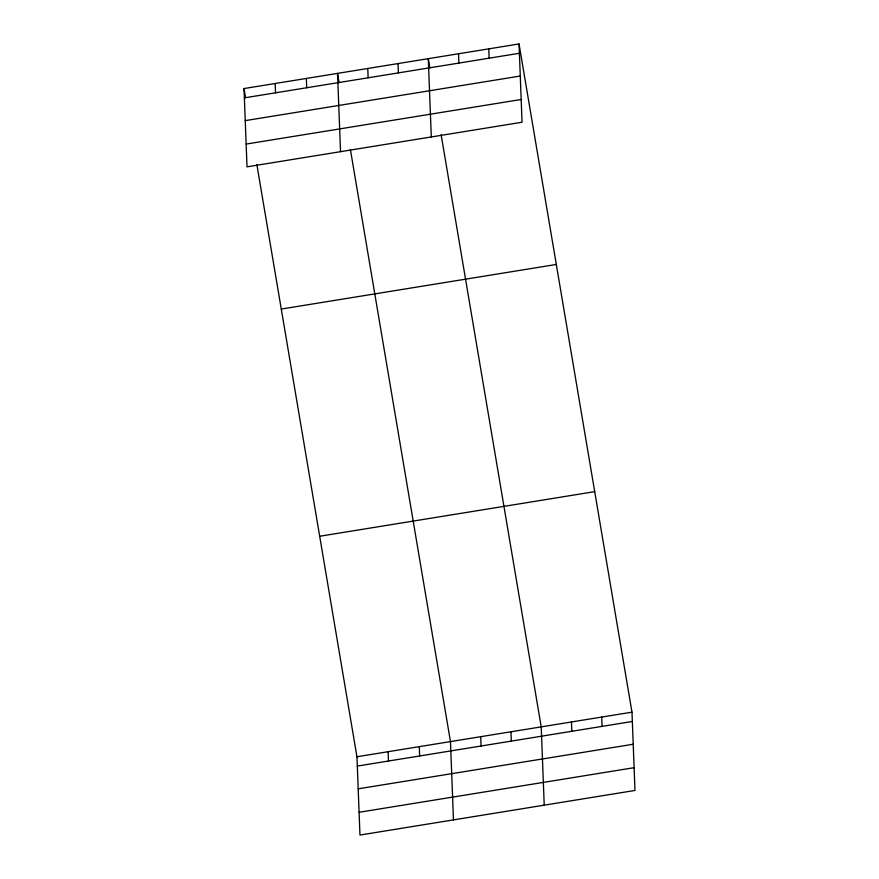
<?xml version="1.0" encoding="UTF-8"?>
<svg xmlns="http://www.w3.org/2000/svg" width="879" height="879" viewBox="0 0 879 879"><rect width="100%" height="100%" fill="white"/><g stroke="black" fill="none" stroke-linecap="round" stroke-linejoin="round"><path stroke-width="1.32" d="M519.039 43.95L522.049 122.236L247.021 166.845L244.01 88.548L519.039 43.95L631.979 712.155L634.99 790.452L359.961 835.05L356.951 756.764L256.877 164.681M244.373 97.866L519.401 53.267M245.252 120.632L520.269 76.033M246.153 144.079L521.17 99.481M281.28 309.056L556.308 264.458M319.681 536.256L594.709 491.647M356.951 756.764L631.979 712.155M357.313 766.081L632.331 721.472M358.182 788.837L633.21 744.238M359.082 812.284L634.111 767.686M429.831 67.859L428.282 58.673L431.292 136.959M441.148 134.795L541.222 726.878L544.222 805.164M339.074 82.571L337.525 73.386L340.536 151.671M350.391 149.518L450.466 741.59L453.465 819.887M244.01 88.548L245.571 97.745M601.719 717.066L602.082 726.384M571.471 721.967L571.833 731.284M488.79 48.861L489.142 58.179M510.963 731.778L511.325 741.107M458.53 53.762L458.893 63.079M480.714 736.69L481.077 746.007M398.033 63.574L398.385 72.891M419.294 746.656L419.646 755.973M367.774 68.485L368.136 77.802M388.122 751.71L388.485 761.027M306.353 78.44L306.716 87.757M275.182 83.494L275.545 92.811"/></g></svg>
